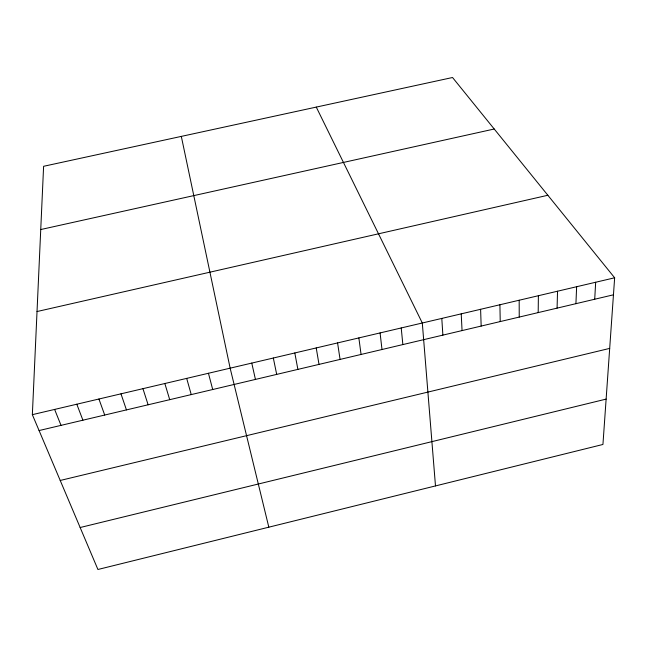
<?xml version="1.0" encoding="UTF-8"?>
<svg xmlns="http://www.w3.org/2000/svg" width="647" height="647" viewBox="0 0 647 647"><rect width="100%" height="100%" fill="white"/><g stroke="black" fill="none" stroke-linecap="round" stroke-linejoin="round"><path stroke-width="0.97" d="M538.191 312.598L538.385 295.719M557.083 308.134L557.536 291.215M575.927 303.678L576.631 286.726M32.35 414.662L43.608 166.295L452.536 77.511L614.65 277.789L602.939 444.465L97.923 569.489L32.35 414.662L614.65 277.789M594.714 299.238L595.669 282.254M80.147 527.523L606.126 399.102M60.22 480.462L609.692 348.393M39.079 430.554L613.453 294.806M37.025 311.539L547.855 195.265M40.745 229.539L494.219 129.012M316.27 107.095L422.305 322.999L435.488 485.921M54.615 409.43L61.028 425.37M76.807 404.213L82.905 420.194M98.926 399.013L104.709 415.042M120.973 393.837L126.448 409.907M142.947 388.669L148.114 404.787M164.848 383.517L169.716 399.676M186.684 378.39L191.245 394.589M208.447 373.27L212.709 389.518M268.82 527.184L230.146 368.167L181.314 136.396M251.772 363.088L255.436 379.425M273.325 358.017L276.69 374.395M294.814 352.971L297.887 369.388M316.229 347.932L319.011 364.398M337.58 342.918L340.071 359.417M358.859 337.912L361.066 354.459M380.08 332.93L381.997 349.509M401.221 327.956L402.855 344.576M441.796 318.421L442.88 335.122M461.222 313.852L462.055 330.593M480.6 309.298L481.166 326.072M499.913 304.761L500.228 321.567M519.177 300.232L519.234 317.079"/></g></svg>
